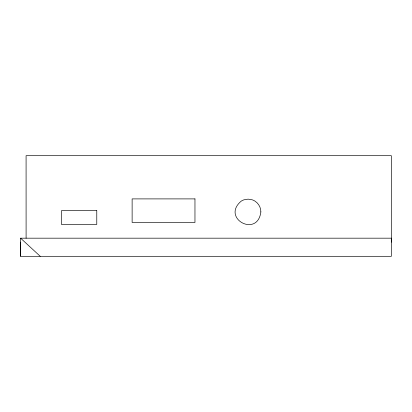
<?xml version="1.0" encoding="UTF-8"?>
<svg xmlns="http://www.w3.org/2000/svg" width="412" height="412" viewBox="0 0 412 412"><rect width="100%" height="100%" fill="white"/><g stroke="black" fill="none" stroke-linecap="round" stroke-linejoin="round"><path stroke-width="0.62" d="M26.1 238.177L26.085 155.695L391.343 155.695L391.379 256.305L20.6 256.305L20.6 242.102M20.6 256.305L20.6 238.177L391.359 238.177L391.359 242.086L391.343 238.177M20.6 238.177L40.237 256.305M260.868 211.897C257.603 238.146 220.94 218.298 241.128 201.21A13.153 13.153 0 0 1 243.966 199.825L248.106 199.135L252.252 199.825A13.153 13.153 0 0 1 255.09 201.205C258.648 203.507 260.904 207.658 260.868 211.897M194.964 198.898L132.128 198.898L132.128 222.465L194.964 222.465L194.964 198.898M96.774 210.681L61.424 210.681L61.424 224.427L96.774 224.427L96.774 210.681"/></g></svg>
